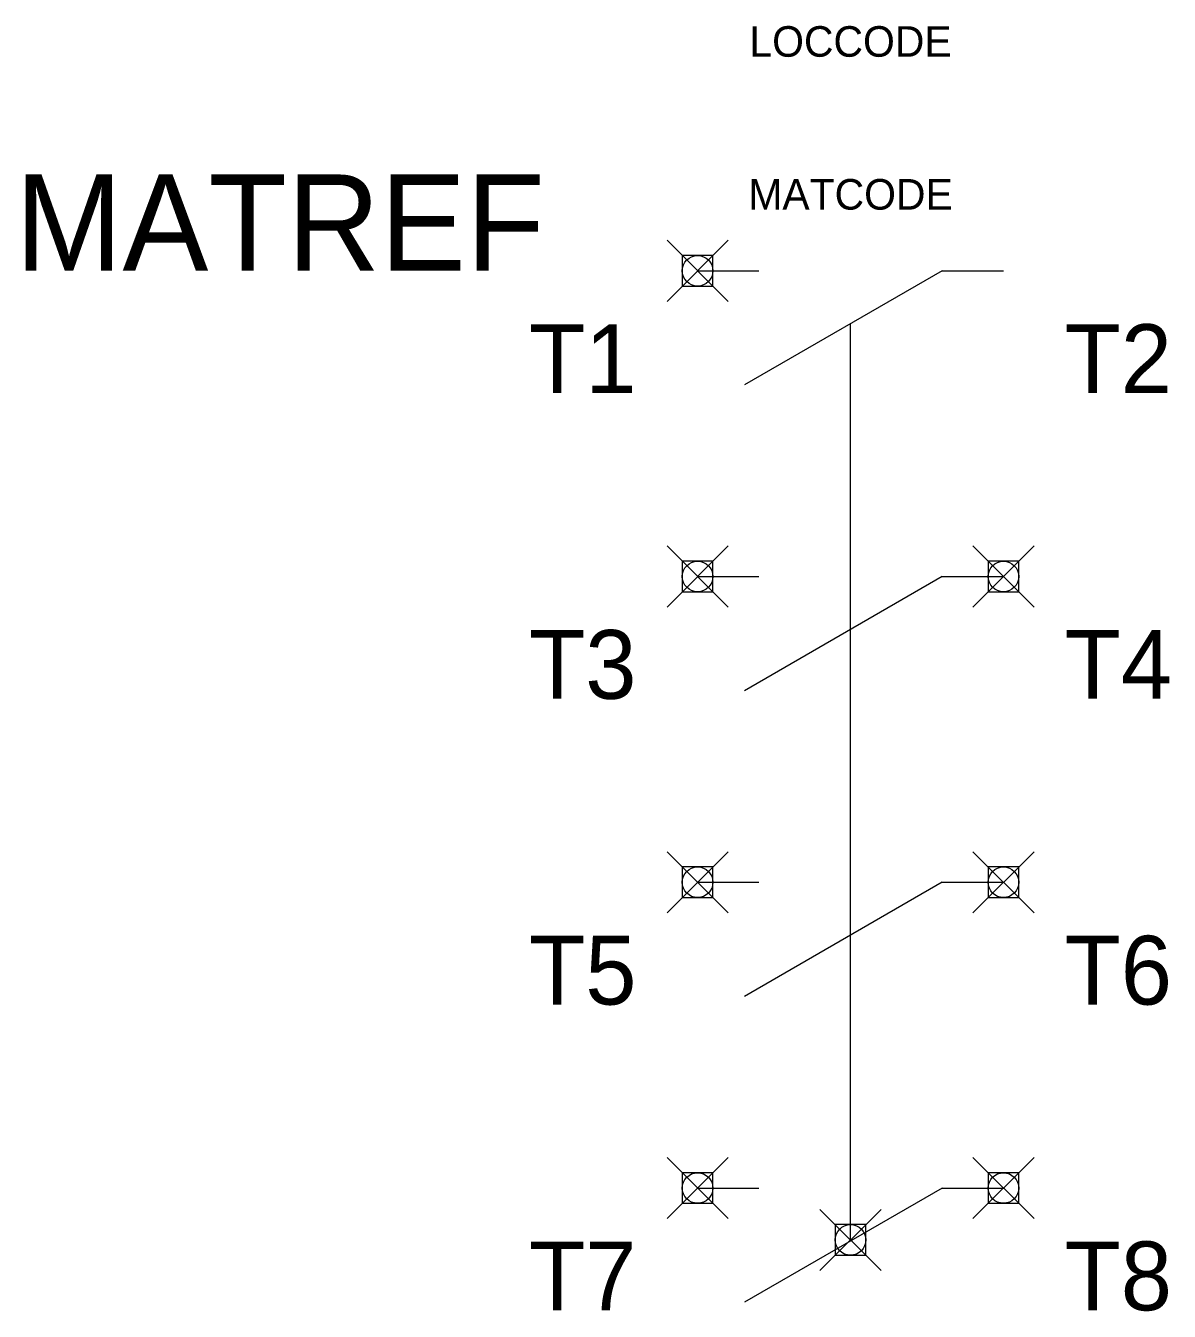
# Model space of a CAD drawing. Extents: x -27 to 10.4, y -4 to 38.
import ezdxf
from ezdxf.enums import TextEntityAlignment as Align

# ---------------------------------------------------------------- set-up
doc = ezdxf.new("R2010")
doc.units = 0
doc.header["$PDMODE"] = 99
doc.header["$PDSIZE"] = 1
doc.linetypes.add('DASHED', pattern=[0])
doc.layers.get('0').update_dxf_attribs({"linetype": 'CONTINUOUS'})
for name, color, linetype in [('A', 7, 'CONTINUOUS'), ('C', 6, 'CONTINUOUS'), ('T2', 1, 'CONTINUOUS')]:
    doc.layers.add(name, color=color, linetype=linetype)

msp = doc.modelspace()

# ---------------------------------------------------------------- linework, layer by layer
at = {"color": 0}
for p, q in [((-5, 30), (-3, 30)), ((3, 30), (-3.468, 26.266)), ((3, 30), (5, 30)), ((-5, 20), (-3, 20)), ((3, 20), (-3.468, 16.266)), ((3, 20), (5, 20)), ((-5, 10), (-3, 10)), ((3, 10), (-3.468, 6.266)), ((3, 10), (5, 10)), ((-5, 0), (-3, 0)), ((3, 0), (-3.468, -3.734)), ((3, 0), (5, 0))]:
    msp.add_line(p, q, dxfattribs=at)
at = {"color": 0, "linetype": 'DASHED'}
msp.add_line((0, -1.698), (0, 28.268), dxfattribs=at)
at = {"layer": 'A', "color": 0, "linetype": 'DASHED'}
msp.add_point((0, -1.698), dxfattribs=at)
at = {"layer": 'C', "color": 0}
for p in [(-5, 30), (-5, 20), (5, 20), (-5, 10), (5, 10)]:
    msp.add_point(p, dxfattribs=at)
at = {"layer": 'C', "color": 0, "linetype": 'DASHED'}
for p in [(-5, 0), (5, 0)]:
    msp.add_point(p, dxfattribs=at)

# ---------------------------------------------------------------- texts
at = {"color": 0, "linetype": 'CONTINUOUS', "flags": 1}
for tag, p in [('LOCCODE', (0, 37)), ('MATCODE', (0, 32))]:
    msp.add_attdef(tag, text='', height=1, dxfattribs=at).set_placement(p, align=Align.CENTER)
at = {"color": 0, "linetype": 'CONTINUOUS'}
msp.add_attdef('MATREF', text='', height=3.15, dxfattribs=at).set_placement((-10, 30), align=Align.RIGHT)
at = {"layer": 'T2', "color": 0, "linetype": 'CONTINUOUS'}
for tag, p in [('T1', (-7, 26)), ('T3', (-7, 16)), ('T5', (-7, 6)), ('T7', (-7, -4))]:
    msp.add_attdef(tag, text='', height=2.25, dxfattribs=at).set_placement(p, align=Align.RIGHT)
for tag, p in [('T2', (7, 26)), ('T4', (7, 16)), ('T6', (7, 6)), ('T8', (7, -4))]:
    msp.add_attdef(tag, p, '', height=2.25, dxfattribs=at)

doc.saveas('drawing.dxf')
